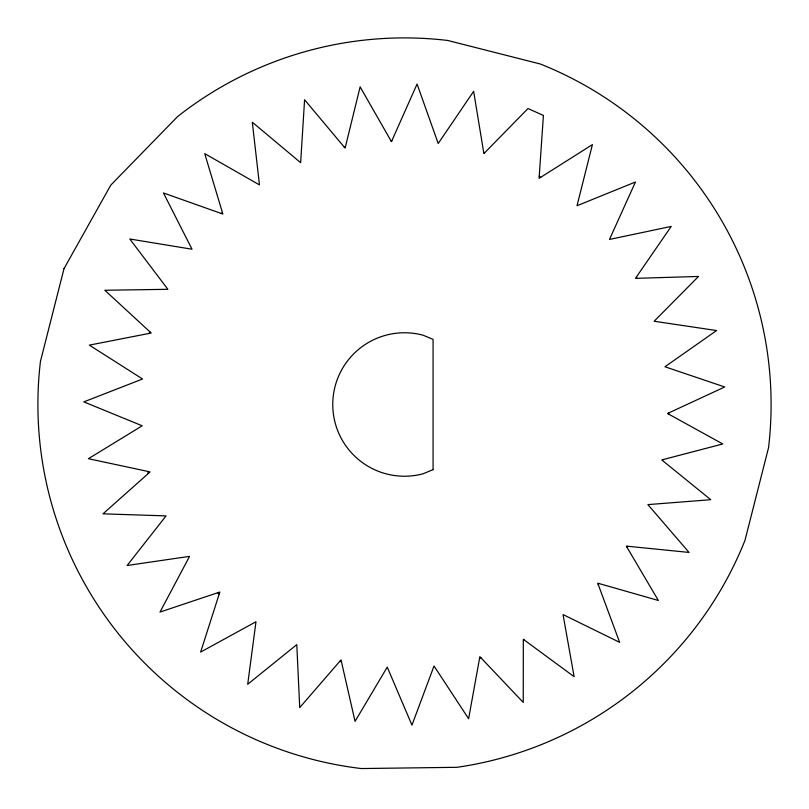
<?xml version="1.0" encoding="UTF-8"?>
<svg xmlns="http://www.w3.org/2000/svg" width="809" height="809" viewBox="0 0 809 809"><rect width="100%" height="100%" fill="white"/><g stroke="black" fill="none" stroke-linecap="round" stroke-linejoin="round"><path stroke-width="1.21" d="M523.332 640.111L523.241 702.414L479.868 656.655L468.613 718.726L434.029 666.009L411.953 725.117L387.248 667.112L355.06 721.365L341.024 659.901L299.724 707.602L296.792 644.621L247.706 684.262L255.978 621.757L200.642 652.074L219.846 592.026L160.02 612.059L189.559 556.359L127.134 565.491L166.067 515.899L103.006 513.826L150.11 471.91L88.414 458.703L142.192 425.797L83.812 401.881L142.566 379.006L89.344 345.13L151.212 333.025L104.836 290.259L167.878 289.309L129.804 238.999L192.016 249.223L163.448 192.967L222.869 214.051L204.717 153.629L259.467 184.897L252.307 122.21L300.645 162.68L304.589 99.76L345.109 148.118L360.126 86.876L391.455 141.646L417.08 84.045L438.205 143.496L473.629 91.336L483.893 153.589L527.994 108.527L543.415 115.444L539.087 178.344L592.41 144.619L577.009 205.749L635.459 181.995L609.48 239.444L671.217 226.419L635.469 278.347L698.531 276.456L654.157 321.244L716.562 330.547L664.958 366.77L724.722 386.985L667.526 413.49L722.761 443.969L661.772 459.927L710.747 499.699L647.888 504.614L689.046 552.426L626.318 546.126L658.354 600.48L597.73 583.168L619.633 642.336L563.034 614.567L574.117 676.678L523.332 639.322L523.332 640.111L524.02 639.828M662.541 460.554L662.662 459.694M668.659 414.117L668.821 412.893M149.129 333.439L149.837 331.761M598.175 584.371L598.852 583.491M626.844 547.015L627.44 546.237M221.272 213.485L222.435 212.615M479.585 658.233L480.87 657.707M344.189 147.016L345.423 146.854M391 140.857L391.859 140.746M339.729 661.398L341.408 661.62M483.711 152.476L484.611 152.85M217.601 592.785L219.209 594.018M539.239 176.22L540.675 177.343M636.43 276.951L636.976 278.306M147.905 471.445L148.118 473.194M64.022 268.608L40.45 361.36A366.598 366.598 0 0 0 361.36 768.55L457.055 767.306A366.598 366.598 0 0 0 744.978 540.392L768.55 447.64A366.598 366.598 0 0 0 540.392 64.022L447.64 40.45A366.598 366.598 0 0 0 177.586 116.577L110.793 185.119L64.022 268.608M433.068 469.645L423.067 473.791A71.738 71.738 0 0 1 332.762 404.5A71.738 71.738 0 0 1 423.067 335.209L433.068 339.355L433.068 469.645"/></g></svg>
